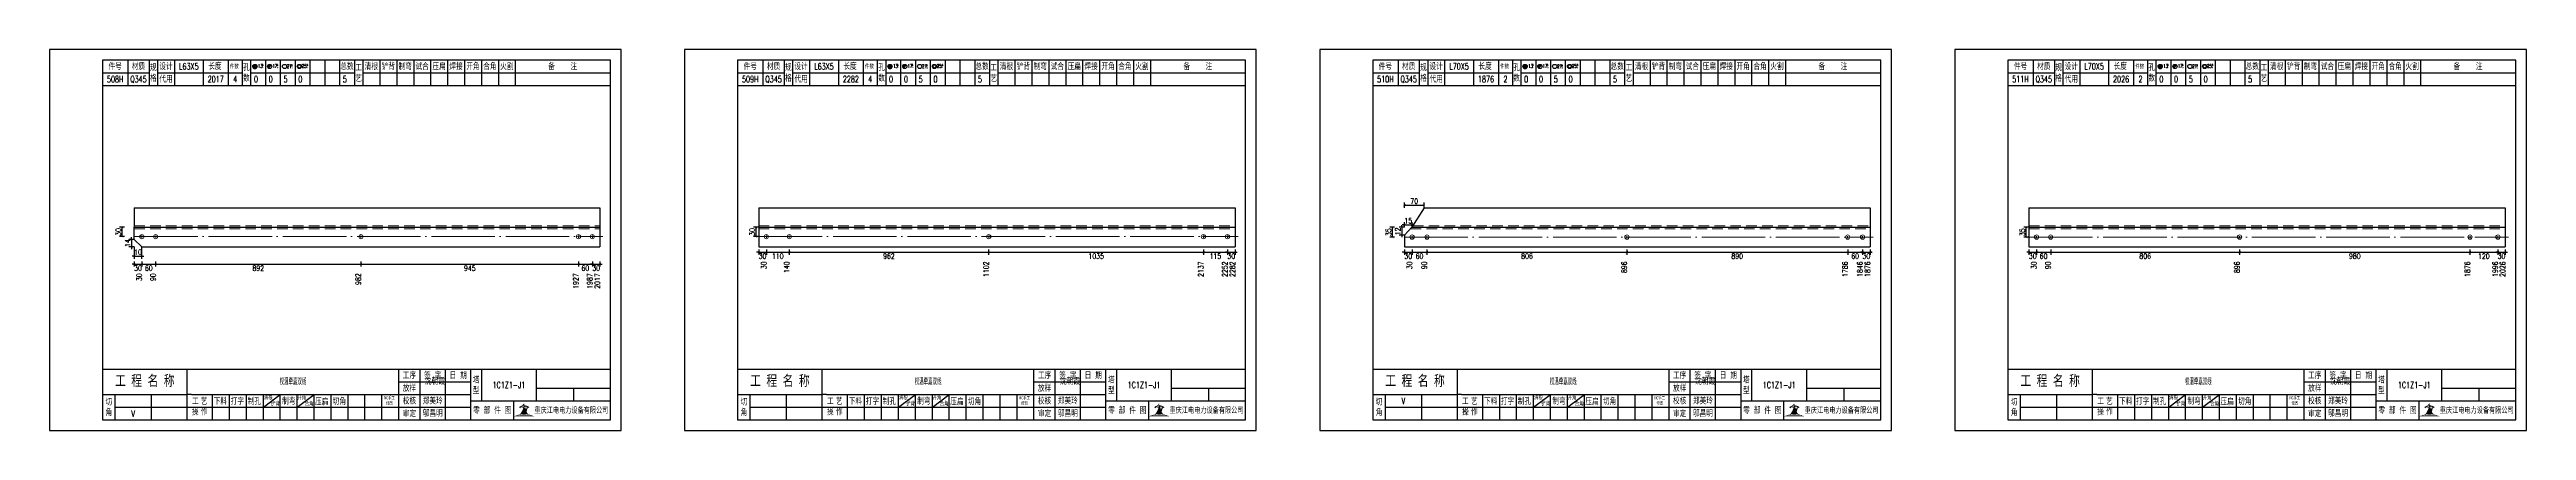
# Model space of a CAD drawing. Header units: millimetres. Extents: x -524 to 9570, y -2481 to 180.
# Drawn here: x 2100 to 3270, y -2400 to -2220 of the extents above; entities that cross this region are included whole.
import ezdxf
from ezdxf.enums import TextEntityAlignment as Align

# ---------------------------------------------------------------- set-up
doc = ezdxf.new("R2010")
doc.units = ezdxf.units.MM
doc.header["$LTSCALE"] = 20
doc.header["$PDMODE"] = 1
doc.linetypes.add('DASHDOT2X', pattern=[1.75, 1.5, -0.125, 0, -0.125])
doc.linetypes.add('HIDDEN', pattern=[0.375, 0.25, -0.125])
for name, color, linetype, lineweight in [('1', 7, 'Continuous', 25), ('11', 1, 'Continuous', 13), ('2', 1, 'HIDDEN', 13), ('5', 7, 'Continuous', 13), ('7', 3, 'DASHDOT2X', 13)]:
    doc.layers.add(name, color=color, linetype=linetype, lineweight=lineweight)
doc.styles.get("Standard").update_dxf_attribs({"font": 'simplex', "width": 0.7, "bigfont": 'gbhzfs.shx'})
doc.styles.add('SYMBOL_TXT', font='txt.shx', dxfattribs={"width": 0.6})
doc.styles.add('TITLE_TXT', font='simplex.shx', dxfattribs={"width": 0.75, "height": 2.5, "bigfont": 'gbhzfs.shx'})
doc.dimstyles.new('dimStyle4', dxfattribs={"dimtxt": 2.5, "dimasz": 1, "dimexe": 1.25, "dimexo": 0, "dimgap": 0.63, "dimtad": 2, "dimzin": 0, "dimdsep": 46, "dimtxsty": 'standard', "dimblk": 'ARCHTICK', "dimblk1": 'ARCHTICK', "dimblk2": 'ARCHTICK', "dimcen": 0.09, "dimadec": 0, "dimazin": 0, "dimtfac": 1, "dimtdec": 1, "dimtix": 1, "dimtmove": 2, "dimatfit": 3, "dimfxl": 0, "dimtolj": 1, "dimtzin": 0, "dimarcsym": 0})
doc.dimstyles.get("Standard").update_dxf_attribs({"dimtxt": 2.5, "dimasz": 1, "dimexe": 1.25, "dimexo": 0, "dimgap": 0.63, "dimtad": 1, "dimzin": 0, "dimdsep": 46, "dimtxsty": 'standard', "dimblk": 'ARCHTICK', "dimblk1": 'ARCHTICK', "dimblk2": 'ARCHTICK', "dimcen": 0.09, "dimadec": 0, "dimazin": 0, "dimtfac": 1, "dimtdec": 1, "dimtix": 1, "dimtmove": 2, "dimatfit": 3, "dimfxl": 0, "dimtolj": 1, "dimtzin": 0, "dimarcsym": 0})
pattern_1 = [(0, (-3, 0), (0, 0.0125), [])]

# ---------------------------------------------------------------- blocks, each defined once
blk = doc.blocks.new('M12_HOLE')
h = blk.add_hatch()
h.set_pattern_fill('LINE', scale=0.1, style=0)
h.set_pattern_definition(pattern_1)
h.paths.add_polyline_path([(-5, 0, 1), (-1, 0, 1)])
at = {"color": 7}
blk.add_circle((-3, 0), 2, dxfattribs=at)
at = {"color": 7, "attachment_point": 1, "style": 'SYMBOL_TXT'}
for s, insert, char_height, width in [('13\\f??|b0|i0|c0|p54;.', (-0.1, 2.1), 3.5, 5.707), ('5', (3.7, 2.3), 1.8, 2.931)]:
    blk.add_mtext(s, dxfattribs=dict(at, insert=insert, char_height=char_height, width=width))
blk = doc.blocks.new('M16_HOLE')
h = blk.add_hatch()
h.set_pattern_fill('LINE', scale=0.1, style=0)
h.set_pattern_definition(pattern_1)
h.paths.add_polyline_path([(-1.6, 1.4, 0.668179), (-5, 0, 0.198912), (-4.4, -1.4)])
at = {"color": 7}
blk.add_circle((-3, 0), 2, dxfattribs=at)
at = {"color": 7, "attachment_point": 1, "style": 'SYMBOL_TXT'}
for s, insert, char_height, width in [('17.', (-0.4, 2.1), 3.5, 6.316), ('5', (3.6, 2.3), 1.8, 1.822)]:
    blk.add_mtext(s, dxfattribs=dict(at, insert=insert, char_height=char_height, width=width))
blk = doc.blocks.new('M20_HOLE')
at = {"color": 7}
blk.add_circle((-3, 0), 2, dxfattribs=at)
at = {"color": 7, "attachment_point": 1, "style": 'SYMBOL_TXT'}
for s, insert, char_height, width in [('21.', (-0.7, 2), 3.5, 6.074), ('5', (3.3, 2), 1.8, 1.458)]:
    blk.add_mtext(s, dxfattribs=dict(at, insert=insert, char_height=char_height, width=width))
blk = doc.blocks.new('M24_HOLE')
at = {"color": 7}
for radius in [2, 1.5]:
    blk.add_circle((-3, 0), radius, dxfattribs=at)
at = {"color": 7, "attachment_point": 1, "style": 'SYMBOL_TXT'}
for s, insert, char_height, width in [('25.', (-0.7, 2.1), 3.5, 2.429), ('5', (3.9, 2.3), 1.8, 1.944)]:
    blk.add_mtext(s, dxfattribs=dict(at, insert=insert, char_height=char_height, width=width))
blk = doc.blocks.new('A$C1E394B87')
for p, q in [((270, 180), (0, 180)), ((0, 180), (0, 0)), ((270, 0), (270, 180)), ((0, 0), (270, 0))]:
    blk.add_line(p, q)
blk = doc.blocks.new('JgCard')
h = blk.add_hatch(color=256)
edge = h.paths.add_edge_path()
edge.add_arc((223.8, -21.8), 29, 79.8172, 89.2781)
edge.add_arc((224.5, -21.8), 29, 90.7219, 100.1828)
edge.add_arc((224, -3.8), 11.5, 89.3071, 113.696, ccw=False)
edge.add_arc((224.3, -3.8), 11.5, 66.304, 90.6929, ccw=False)
edge = h.paths.add_edge_path()
edge.add_arc((233, 13.2), 8.87, 191.5208, 219.6965)
edge.add_arc((215.3, 13.2), 8.87, 320.3035, 348.4792)
edge.add_arc((214, 11.4), 10.1, 338.1301, 359.9154)
edge.add_arc((234.3, 11.4), 10.1, 180.0846, 201.8699)
edge.add_line((225.9, 10.9), (225.7, 10.4))
edge.add_arc((224.2, 7.9), 3.96, 91.4198, 127.4827)
edge.add_arc((215.3, 13.2), 8.87, 351.086, 357.2867)
edge.add_line((222.4, 10.9), (222.7, 10.4))
edge.add_line((222.7, 10.4), (221.8, 10.9))
edge.add_line((225.7, 10.4), (226.6, 10.9))
edge.add_arc((224.2, 7.9), 3.54, 93.8057, 121.2894)
edge.add_arc((224.1, 7.9), 3.54, 58.7106, 86.1943)
edge.add_arc((224.2, 7.9), 3.96, 52.5302, 88.6044)
edge.add_arc((233, 13.2), 8.87, 182.7133, 188.9137)
edge.add_line((224.2, 11.4), (224.2, 11.4))
blk.add_hatch(color=256).paths.add_polyline_path([(224.2, 11.4, 0.095344), (224.9, 7.7, -0.02858), (226.2, 7.5, -0.123563), (224.3, 11.4, -0.120499), (225.9, 10.9), (225.7, 10.4), (226.6, 10.9, 0.540242), (226.6, 11, 0.158716), (224.3, 11.8, -0.027061), (224.2, 12.8, -0.027062), (224.1, 11.8, 0.158666), (221.8, 11, 0.540176), (221.8, 10.9, -0.000006), (221.8, 10.9), (222.7, 10.4), (222.4, 10.9, -0.120499), (224, 11.4, -0.123563), (222.1, 7.5, -0.02858), (223.4, 7.7, 0.095344)])
for p, q in [((265, 175), (25, 175)), ((25, 175), (25, 5)), ((25, 169), (47, 169)), ((37, 175), (37, 163)), ((47, 175), (47, 163)), ((51, 175), (51, 163)), ((51, 169), (91, 169)), ((59, 175), (59, 163)), ((72.6, 175), (72.6, 163)), ((84.4, 175), (84.4, 163)), ((91, 175), (91, 163)), ((95, 175), (95, 163)), ((95, 169), (144, 169)), ((102, 175), (102, 163)), ((109, 175), (109, 163)), ((116, 175), (116, 163)), ((123, 175), (123, 163)), ((130, 175), (130, 163)), ((137, 175), (137, 163)), ((144, 175), (144, 163)), ((148, 175), (148, 163)), ((148, 169), (265, 169)), ((156, 175), (156, 163)), ((164, 175), (164, 163)), ((172, 175), (172, 163)), ((180, 175), (180, 163)), ((188, 175), (188, 163)), ((196, 175), (196, 163)), ((204, 175), (204, 163)), ((212, 175), (212, 163)), ((220, 175), (220, 163)), ((265, 5), (265, 175)), ((25, 163), (265, 163)), ((25, 29), (265, 29)), ((65, 17), (65, 29)), ((165, 5), (165, 29)), ((175, 5), (175, 29)), ((187, 5), (187, 29)), ((199, 5), (199, 29)), ((204, 29), (204, 14)), ((230, 14), (230, 29)), ((25, 17), (65, 17)), ((31, 5), (31, 17)), ((48, 17), (48, 5)), ((65, 5), (65, 17)), ((67, 17), (65, 17)), ((67, 17), (165, 17)), ((77, 5), (77, 17)), ((85, 5), (85, 17)), ((93, 5), (93, 17)), ((101, 5), (101, 17)), ((101, 11), (109, 17)), ((109, 5), (109, 17)), ((117, 5), (117, 17)), ((117, 11), (125, 17)), ((125, 5), (125, 17)), ((133, 5), (133, 17)), ((141, 5), (141, 17)), ((149, 5), (149, 17)), ((157, 5), (157, 17)), ((165, 23), (199, 23)), ((165, 17), (199, 17)), ((199, 14), (265, 14)), ((219.1, 14), (219.1, 5)), ((230, 20), (265, 20)), ((247.5, 20), (247.5, 14)), ((25, 5), (265, 5)), ((31, 11), (65, 11)), ((65, 11), (165, 11)), ((165, 11), (199, 11))]:
    blk.add_line(p, q)
blk.add_lwpolyline([(96, 172, -1), (98, 172, -1)], format="xyb", close=True)
for p in [(65.8, 166), (145, 96)]:
    blk.add_point(p)
blk.add_blockref('A$C1E394B87', (0, 0))
at = {"xscale": 0.5, "yscale": 0.5, "zscale": 0.5}
for name, p in [('M12_HOLE', (98.5, 172)), ('M16_HOLE', (105.5, 172)), ('M20_HOLE', (112.5, 172)), ('M24_HOLE', (119.5, 172))]:
    blk.add_blockref(name, p, dxfattribs=at)
at = {"attachment_point": 5, "style": 'TITLE_TXT'}
for s, insert, char_height, width in [('{\\fSimHei|b0|i0|c134|p2;件号}', (31, 172), 3, 15), ('{\\fSimHei|b0|i0|c134|p2;材质}', (42, 172), 3, 8), ('{\\fSimHei|b0|i0|c134|p2;规格}', (49, 169), 3, 4), ('{\\fSimHei|b0|i0|c134|p2;代用}', (55, 166), 3, 8), ('{\\fSimHei|b0|i0|c134|p2;设计}', (55, 172), 3, 8), ('{\\fSimHei|b0|i0|c134|p2;长度}', (78.1, 172.1), 3, 8), ('{\\fSimHei|b0|i0|c134|p2;件数}', (87.3, 172), 2, 8.824), ('{\\fSimHei|b0|i0|c134|p2;孔数}', (93, 169), 3, 4), ('{\\fSimHei|b0|i0|c134|p2;总数}', (140.5, 172), 3, 7), ('{\\fSimHei|b0|i0|c134|p2;工\\P艺}', (146, 169), 3, 4), ('{\\fSimHei|b0|i0|c134|p2;清根}', (152, 172), 3, 8), ('{\\fSimHei|b0|i0|c134|p2;铲背}', (160, 172), 3, 8), ('{\\fSimHei|b0|i0|c134|p2;制弯}', (168, 172), 3, 8), ('{\\fSimHei|b0|i0|c134|p2;试合}', (176, 172), 3, 8), ('{\\fSimHei|b0|i0|c134|p2;压扁}', (184, 172), 3, 8), ('{\\fSimHei|b0|i0|c134|p2;焊接}', (192, 172), 3, 8), ('{\\fSimHei|b0|i0|c134|p2;开角}', (200, 172), 3, 8), ('{\\fSimHei|b0|i0|c134|p2;合角}', (208, 172), 3, 8), ('{\\fSimHei|b0|i0|c134|p2;火割}', (216, 172), 3, 8), ('{\\fSimHei|b0|i0|c134|p2;备    注}', (242.4, 172), 3, 22), ('{\\fSimHei|b0|i0|c134|p2;工 程 名 称}', (45, 23.3), 5, 47.333), ('{\\fSimHei|b0|i0|c134|p2;工序}', (170, 26), 3, 10), ('{\\fSimHei|b0|i0|c134|p2;签 字}', (181, 26), 3, 12), ('{\\fSimHei|b0|i0|c134|p2;^I沈朝霞}', (181.1, 23.3), 3, 12), ('{\\fSimHei|b0|i0|c134|p2;日 期}', (193, 26), 3, 12), ('{\\fSimHei|b0|i0|c134|p2;塔\\P型}', (201.5, 21.5), 3, 5), ('{\\fSimHei|b0|i0|c134|p2;切\\P角}', (28, 11), 3, 6), ('{\\fSimHei|b0|i0|c134|p2;工\\P操}', (68.8, 11.3), 3, 6), ('{\\fSimHei|b0|i0|c134|p2;艺\\P作}', (73, 11.3), 3, 6), ('{\\fSimHei|b0|i0|c134|p2;下料}', (80.7, 13.8), 3, 8), ('{\\fSimHei|b0|i0|c134|p2;打字}', (88.7, 13.8), 3, 8), ('{\\fSimHei|b0|i0|c134|p2;制孔}', (96.7, 13.8), 3, 8), ('{\\fSimHei|b0|i0|c134|p2;清根}', (103.3, 15.6), 2, 8), ('{\\fSimHei|b0|i0|c134|p2;铲背}', (106.7, 12.6), 2, 8), ('{\\fSimHei|b0|i0|c134|p2;制弯}', (113, 13.9), 3, 8), ('{\\fSimHei|b0|i0|c134|p2;开角}', (119.2, 15.5), 2, 8), ('{\\fSimHei|b0|i0|c134|p2;合角}', (122.6, 12.7), 2, 8), ('{\\fSimHei|b0|i0|c134|p2;压扁}', (128.6, 13.6), 3, 8), ('{\\fSimHei|b0|i0|c134|p2;切角}', (136.9, 13.7), 3, 8), ('{\\fSimHei|b0|i0|c134|p2;NC手工修改}', (160.6, 14.1), 1.5, 6.204), ('{\\fSimHei|b0|i0|c134|p2;放样}', (170, 20), 3, 10), ('{\\fSimHei|b0|i0|c134|p2;校核}', (170, 14), 3, 10), ('{\\fSimHei|b0|i0|c134|p2;郑美玲}', (181, 14), 3, 12), ('{\\fSimHei|b0|i0|c134|p2;审定}', (170, 8), 3, 10), ('{\\fSimHei|b0|i0|c134|p2;邬昌明}', (181, 8.1), 3, 12), ('{\\fSimHei|b0|i0|c134|p2;零 部 件 图}', (209.1, 9.5), 3, 30.761), ('{\\fSimHei|b0|i0|c134|p2;重庆江电电力设备有限公司}', (246.5, 9.5), 2.772, 63.294)]:
    blk.add_mtext(s, dxfattribs=dict(at, insert=insert, char_height=char_height, width=width))
blk = doc.blocks.new('M20')
for p, q in [((-0.5, 0), (0.5, 0)), ((0, -0.5), (0, 0.5))]:
    blk.add_line(p, q)
blk.add_circle((0, 0), 1)
blk = doc.blocks.new('_ArchTick')
at = {"color": 0, "linetype": 'ByBlock', "const_width": 0.15}
blk.add_lwpolyline([(-0.5, -0.5), (0.5, 0.5)], dxfattribs=at)
blk = doc.blocks.new('*D1541')
at = {"layer": '11', "color": 0, "lineweight": -2}
for p, q in [((2140, -2321.4), (2139, -2321.4)), ((2140, -2320.1), (2140, -2322.6)), ((2140, -2321.4), (2143.6, -2321.4)), ((2143.6, -2320.1), (2143.6, -2322.6)), ((2143.6, -2321.4), (2144.6, -2321.4))]:
    blk.add_line(p, q, dxfattribs=at)
at = {"layer": 'Defpoints', "color": 0}
for p in [(2140, -2320.1), (2143.6, -2320.1), (2143.6, -2321.4)]:
    blk.add_point(p, dxfattribs=at)
at = {"layer": '11', "color": 0, "lineweight": -2}
blk.add_blockref('_ArchTick', (2140, -2321.4), dxfattribs=at)
at = {"layer": '11', "color": 0, "lineweight": -2, "rotation": 180}
blk.add_blockref('_ArchTick', (2143.6, -2321.4), dxfattribs=at)
at = {"layer": '11', "color": 0, "insert": (2141.8, -2323.3), "char_height": 2.5, "attachment_point": 5}
blk.add_mtext('\\A1;30', dxfattribs=at)
blk = doc.blocks.new('*D1542')
at = {"layer": '11', "color": 0, "lineweight": -2}
for p, q in [((2143.6, -2320.1), (2143.6, -2322.6)), ((2143.6, -2321.4), (2150.1, -2321.4)), ((2150.1, -2320.1), (2150.1, -2322.6))]:
    blk.add_line(p, q, dxfattribs=at)
at = {"layer": 'Defpoints', "color": 0}
for p in [(2143.6, -2320.1), (2150.1, -2320.1), (2150.1, -2321.4)]:
    blk.add_point(p, dxfattribs=at)
at = {"layer": '11', "color": 0, "lineweight": -2, "rotation": 180}
blk.add_blockref('_ArchTick', (2143.6, -2321.4), dxfattribs=at)
at = {"layer": '11', "color": 0, "lineweight": -2}
blk.add_blockref('_ArchTick', (2150.1, -2321.4), dxfattribs=at)
at = {"layer": '11', "color": 0, "insert": (2146.9, -2323.3), "char_height": 2.5, "attachment_point": 5}
blk.add_mtext('\\A1;60', dxfattribs=at)
blk = doc.blocks.new('*D1543')
at = {"layer": '11', "color": 0, "lineweight": -2}
for p, q in [((2150.1, -2320.1), (2150.1, -2322.6)), ((2150.1, -2321.4), (2247.1, -2321.4)), ((2247.1, -2320.1), (2247.1, -2322.6))]:
    blk.add_line(p, q, dxfattribs=at)
at = {"layer": 'Defpoints', "color": 0}
for p in [(2150.1, -2320.1), (2247.1, -2320.1), (2247.1, -2321.4)]:
    blk.add_point(p, dxfattribs=at)
at = {"layer": '11', "color": 0, "lineweight": -2, "rotation": 180}
blk.add_blockref('_ArchTick', (2150.1, -2321.4), dxfattribs=at)
at = {"layer": '11', "color": 0, "lineweight": -2}
blk.add_blockref('_ArchTick', (2247.1, -2321.4), dxfattribs=at)
at = {"layer": '11', "color": 0, "insert": (2198.6, -2323.3), "char_height": 2.5, "attachment_point": 5}
blk.add_mtext('\\A1;892', dxfattribs=at)
blk = doc.blocks.new('*D1544')
at = {"layer": '11', "color": 0, "lineweight": -2}
for p, q in [((2247.1, -2320.1), (2247.1, -2322.6)), ((2247.1, -2321.4), (2349.9, -2321.4)), ((2349.9, -2320.1), (2349.9, -2322.6))]:
    blk.add_line(p, q, dxfattribs=at)
at = {"layer": 'Defpoints', "color": 0}
for p in [(2247.1, -2320.1), (2349.9, -2320.1), (2349.9, -2321.4)]:
    blk.add_point(p, dxfattribs=at)
at = {"layer": '11', "color": 0, "lineweight": -2, "rotation": 180}
blk.add_blockref('_ArchTick', (2247.1, -2321.4), dxfattribs=at)
at = {"layer": '11', "color": 0, "lineweight": -2}
blk.add_blockref('_ArchTick', (2349.9, -2321.4), dxfattribs=at)
at = {"layer": '11', "color": 0, "insert": (2298.5, -2323.3), "char_height": 2.5, "attachment_point": 5}
blk.add_mtext('\\A1;945', dxfattribs=at)
blk = doc.blocks.new('*D1545')
at = {"layer": '11', "color": 0, "lineweight": -2}
for p, q in [((2349.9, -2320.1), (2349.9, -2322.6)), ((2349.9, -2321.4), (2356.4, -2321.4)), ((2356.4, -2320.1), (2356.4, -2322.6))]:
    blk.add_line(p, q, dxfattribs=at)
at = {"layer": 'Defpoints', "color": 0}
for p in [(2349.9, -2320.1), (2356.4, -2320.1), (2356.4, -2321.4)]:
    blk.add_point(p, dxfattribs=at)
at = {"layer": '11', "color": 0, "lineweight": -2, "rotation": 180}
blk.add_blockref('_ArchTick', (2349.9, -2321.4), dxfattribs=at)
at = {"layer": '11', "color": 0, "lineweight": -2}
blk.add_blockref('_ArchTick', (2356.4, -2321.4), dxfattribs=at)
at = {"layer": '11', "color": 0, "insert": (2353.1, -2323.3), "char_height": 2.5, "attachment_point": 5}
blk.add_mtext('\\A1;60', dxfattribs=at)
blk = doc.blocks.new('*D1546')
at = {"layer": '11', "color": 0, "lineweight": -2}
for p, q in [((2356.4, -2321.4), (2355.4, -2321.4)), ((2356.4, -2320.1), (2356.4, -2322.6)), ((2356.4, -2321.4), (2360, -2321.4)), ((2360, -2320.1), (2360, -2322.6)), ((2360, -2321.4), (2361, -2321.4))]:
    blk.add_line(p, q, dxfattribs=at)
at = {"layer": 'Defpoints', "color": 0}
for p in [(2356.4, -2320.1), (2360, -2320.1), (2360, -2321.4)]:
    blk.add_point(p, dxfattribs=at)
at = {"layer": '11', "color": 0, "lineweight": -2}
blk.add_blockref('_ArchTick', (2356.4, -2321.4), dxfattribs=at)
at = {"layer": '11', "color": 0, "lineweight": -2, "rotation": 180}
blk.add_blockref('_ArchTick', (2360, -2321.4), dxfattribs=at)
at = {"layer": '11', "color": 0, "insert": (2358.2, -2323.3), "char_height": 2.5, "attachment_point": 5}
blk.add_mtext('\\A1;30', dxfattribs=at)
blk = doc.blocks.new('*D1547')
at = {"layer": '11', "color": 0, "lineweight": -2}
for p, q in [((2140, -2309.7), (2137.5, -2309.7)), ((2140, -2313.3), (2137.5, -2313.3)), ((2138.7, -2309.7), (2138.7, -2308.7)), ((2138.7, -2309.7), (2138.7, -2313.3)), ((2138.7, -2313.3), (2138.7, -2314.3))]:
    blk.add_line(p, q, dxfattribs=at)
at = {"layer": 'Defpoints', "color": 0}
for p in [(2138.7, -2313.3), (2140, -2309.7), (2140, -2313.3)]:
    blk.add_point(p, dxfattribs=at)
at = {"layer": '11', "color": 0, "lineweight": -2}
for p, rotation in [((2138.7, -2309.7), 270), ((2138.7, -2313.3), 90)]:
    blk.add_blockref('_ArchTick', p, dxfattribs=dict(at, rotation=rotation))
at = {"layer": '11', "color": 0, "insert": (2136.9, -2311.5), "char_height": 2.5, "attachment_point": 5, "rotation": 90}
blk.add_mtext('\\A1;14', dxfattribs=at)
blk = doc.blocks.new('*D1548')
at = {"layer": '11', "color": 0, "lineweight": -2}
for p, q in [((2140, -2313.3), (2140, -2318.9)), ((2143.5, -2313.3), (2143.5, -2318.9)), ((2140, -2317.6), (2139, -2317.6)), ((2140, -2317.6), (2143.5, -2317.6)), ((2143.5, -2317.6), (2144.5, -2317.6))]:
    blk.add_line(p, q, dxfattribs=at)
at = {"layer": 'Defpoints', "color": 0}
for p in [(2140, -2313.3), (2143.5, -2313.3), (2143.5, -2317.6)]:
    blk.add_point(p, dxfattribs=at)
at = {"layer": '11', "color": 0, "lineweight": -2}
blk.add_blockref('_ArchTick', (2140, -2317.6), dxfattribs=at)
at = {"layer": '11', "color": 0, "lineweight": -2, "rotation": 180}
blk.add_blockref('_ArchTick', (2143.5, -2317.6), dxfattribs=at)
at = {"layer": '11', "color": 0, "insert": (2141.8, -2315.7), "char_height": 2.5, "attachment_point": 5}
blk.add_mtext('\\A1;10', dxfattribs=at)
blk = doc.blocks.new('*D1550')
at = {"layer": '11', "color": 0, "lineweight": -2}
for p, q in [((2435, -2315.8), (2434, -2315.8)), ((2435, -2314.5), (2435, -2317)), ((2435, -2315.8), (2438.6, -2315.8)), ((2438.6, -2314.5), (2438.6, -2317)), ((2438.6, -2315.8), (2439.6, -2315.8))]:
    blk.add_line(p, q, dxfattribs=at)
at = {"layer": 'Defpoints', "color": 0}
for p in [(2435, -2314.5), (2438.6, -2314.5), (2438.6, -2315.8)]:
    blk.add_point(p, dxfattribs=at)
at = {"layer": '11', "color": 0, "lineweight": -2}
blk.add_blockref('_ArchTick', (2435, -2315.8), dxfattribs=at)
at = {"layer": '11', "color": 0, "lineweight": -2, "rotation": 180}
blk.add_blockref('_ArchTick', (2438.6, -2315.8), dxfattribs=at)
at = {"layer": '11', "color": 0, "insert": (2436.8, -2317.6), "char_height": 2.5, "attachment_point": 5}
blk.add_mtext('\\A1;30', dxfattribs=at)
blk = doc.blocks.new('*D1551')
at = {"layer": '11', "color": 0, "lineweight": -2}
for p, q in [((2438.6, -2314.5), (2438.6, -2317)), ((2438.6, -2315.8), (2449.4, -2315.8)), ((2449.4, -2314.5), (2449.4, -2317))]:
    blk.add_line(p, q, dxfattribs=at)
at = {"layer": 'Defpoints', "color": 0}
for p in [(2438.6, -2314.5), (2449.4, -2314.5), (2449.4, -2315.8)]:
    blk.add_point(p, dxfattribs=at)
at = {"layer": '11', "color": 0, "lineweight": -2, "rotation": 180}
blk.add_blockref('_ArchTick', (2438.6, -2315.8), dxfattribs=at)
at = {"layer": '11', "color": 0, "lineweight": -2}
blk.add_blockref('_ArchTick', (2449.4, -2315.8), dxfattribs=at)
at = {"layer": '11', "color": 0, "insert": (2444, -2317.6), "char_height": 2.5, "attachment_point": 5}
blk.add_mtext('\\A1;110', dxfattribs=at)
blk = doc.blocks.new('*D1552')
at = {"layer": '11', "color": 0, "lineweight": -2}
for p, q in [((2449.4, -2314.5), (2449.4, -2317)), ((2449.4, -2315.8), (2543.6, -2315.8)), ((2543.6, -2314.5), (2543.6, -2317))]:
    blk.add_line(p, q, dxfattribs=at)
at = {"layer": 'Defpoints', "color": 0}
for p in [(2449.4, -2314.5), (2543.6, -2314.5), (2543.6, -2315.8)]:
    blk.add_point(p, dxfattribs=at)
at = {"layer": '11', "color": 0, "lineweight": -2, "rotation": 180}
blk.add_blockref('_ArchTick', (2449.4, -2315.8), dxfattribs=at)
at = {"layer": '11', "color": 0, "lineweight": -2}
blk.add_blockref('_ArchTick', (2543.6, -2315.8), dxfattribs=at)
at = {"layer": '11', "color": 0, "insert": (2496.5, -2317.6), "char_height": 2.5, "attachment_point": 5}
blk.add_mtext('\\A1;962', dxfattribs=at)
blk = doc.blocks.new('*D1553')
at = {"layer": '11', "color": 0, "lineweight": -2}
for p, q in [((2543.6, -2314.5), (2543.6, -2317)), ((2543.6, -2315.8), (2645.1, -2315.8)), ((2645.1, -2314.5), (2645.1, -2317))]:
    blk.add_line(p, q, dxfattribs=at)
at = {"layer": 'Defpoints', "color": 0}
for p in [(2543.6, -2314.5), (2645.1, -2314.5), (2645.1, -2315.8)]:
    blk.add_point(p, dxfattribs=at)
at = {"layer": '11', "color": 0, "lineweight": -2, "rotation": 180}
blk.add_blockref('_ArchTick', (2543.6, -2315.8), dxfattribs=at)
at = {"layer": '11', "color": 0, "lineweight": -2}
blk.add_blockref('_ArchTick', (2645.1, -2315.8), dxfattribs=at)
at = {"layer": '11', "color": 0, "insert": (2594.4, -2317.6), "char_height": 2.5, "attachment_point": 5}
blk.add_mtext('\\A1;1035', dxfattribs=at)
blk = doc.blocks.new('*D1554')
at = {"layer": '11', "color": 0, "lineweight": -2}
for p, q in [((2645.1, -2314.5), (2645.1, -2317)), ((2645.1, -2315.8), (2656.4, -2315.8)), ((2656.4, -2314.5), (2656.4, -2317))]:
    blk.add_line(p, q, dxfattribs=at)
at = {"layer": 'Defpoints', "color": 0}
for p in [(2645.1, -2314.5), (2656.4, -2314.5), (2656.4, -2315.8)]:
    blk.add_point(p, dxfattribs=at)
at = {"layer": '11', "color": 0, "lineweight": -2, "rotation": 180}
blk.add_blockref('_ArchTick', (2645.1, -2315.8), dxfattribs=at)
at = {"layer": '11', "color": 0, "lineweight": -2}
blk.add_blockref('_ArchTick', (2656.4, -2315.8), dxfattribs=at)
at = {"layer": '11', "color": 0, "insert": (2650.7, -2317.6), "char_height": 2.5, "attachment_point": 5}
blk.add_mtext('\\A1;115', dxfattribs=at)
blk = doc.blocks.new('*D1555')
at = {"layer": '11', "color": 0, "lineweight": -2}
for p, q in [((2656.4, -2315.8), (2655.4, -2315.8)), ((2656.4, -2314.5), (2656.4, -2317)), ((2656.4, -2315.8), (2660, -2315.8)), ((2660, -2314.5), (2660, -2317)), ((2660, -2315.8), (2661, -2315.8))]:
    blk.add_line(p, q, dxfattribs=at)
at = {"layer": 'Defpoints', "color": 0}
for p in [(2656.4, -2314.5), (2660, -2314.5), (2660, -2315.8)]:
    blk.add_point(p, dxfattribs=at)
at = {"layer": '11', "color": 0, "lineweight": -2}
blk.add_blockref('_ArchTick', (2656.4, -2315.8), dxfattribs=at)
at = {"layer": '11', "color": 0, "lineweight": -2, "rotation": 180}
blk.add_blockref('_ArchTick', (2660, -2315.8), dxfattribs=at)
at = {"layer": '11', "color": 0, "insert": (2658.2, -2317.6), "char_height": 2.5, "attachment_point": 5}
blk.add_mtext('\\A1;30', dxfattribs=at)
blk = doc.blocks.new('*D1557')
at = {"layer": '11', "color": 0, "lineweight": -2}
for p, q in [((2740, -2315.8), (2739, -2315.8)), ((2740, -2314.5), (2740, -2317)), ((2740, -2315.8), (2743.6, -2315.8)), ((2743.6, -2314.5), (2743.6, -2317)), ((2743.6, -2315.8), (2744.6, -2315.8))]:
    blk.add_line(p, q, dxfattribs=at)
at = {"layer": 'Defpoints', "color": 0}
for p in [(2740, -2314.5), (2743.6, -2314.5), (2743.6, -2315.8)]:
    blk.add_point(p, dxfattribs=at)
at = {"layer": '11', "color": 0, "lineweight": -2}
blk.add_blockref('_ArchTick', (2740, -2315.8), dxfattribs=at)
at = {"layer": '11', "color": 0, "lineweight": -2, "rotation": 180}
blk.add_blockref('_ArchTick', (2743.6, -2315.8), dxfattribs=at)
at = {"layer": '11', "color": 0, "insert": (2741.8, -2317.6), "char_height": 2.5, "attachment_point": 5}
blk.add_mtext('\\A1;30', dxfattribs=at)
blk = doc.blocks.new('*D1558')
at = {"layer": '11', "color": 0, "lineweight": -2}
for p, q in [((2743.6, -2314.5), (2743.6, -2317)), ((2743.6, -2315.8), (2750.6, -2315.8)), ((2750.6, -2314.5), (2750.6, -2317))]:
    blk.add_line(p, q, dxfattribs=at)
at = {"layer": 'Defpoints', "color": 0}
for p in [(2743.6, -2314.5), (2750.6, -2314.5), (2750.6, -2315.8)]:
    blk.add_point(p, dxfattribs=at)
at = {"layer": '11', "color": 0, "lineweight": -2, "rotation": 180}
blk.add_blockref('_ArchTick', (2743.6, -2315.8), dxfattribs=at)
at = {"layer": '11', "color": 0, "lineweight": -2}
blk.add_blockref('_ArchTick', (2750.6, -2315.8), dxfattribs=at)
at = {"layer": '11', "color": 0, "insert": (2747.1, -2317.6), "char_height": 2.5, "attachment_point": 5}
blk.add_mtext('\\A1;60', dxfattribs=at)
blk = doc.blocks.new('*D1559')
at = {"layer": '11', "color": 0, "lineweight": -2}
for p, q in [((2750.6, -2314.5), (2750.6, -2317)), ((2750.6, -2315.8), (2845.1, -2315.8)), ((2845.1, -2314.5), (2845.1, -2317))]:
    blk.add_line(p, q, dxfattribs=at)
at = {"layer": 'Defpoints', "color": 0}
for p in [(2750.6, -2314.5), (2845.1, -2314.5), (2845.1, -2315.8)]:
    blk.add_point(p, dxfattribs=at)
at = {"layer": '11', "color": 0, "lineweight": -2, "rotation": 180}
blk.add_blockref('_ArchTick', (2750.6, -2315.8), dxfattribs=at)
at = {"layer": '11', "color": 0, "lineweight": -2}
blk.add_blockref('_ArchTick', (2845.1, -2315.8), dxfattribs=at)
at = {"layer": '11', "color": 0, "insert": (2797.9, -2317.6), "char_height": 2.5, "attachment_point": 5}
blk.add_mtext('\\A1;806', dxfattribs=at)
blk = doc.blocks.new('*D1560')
at = {"layer": '11', "color": 0, "lineweight": -2}
for p, q in [((2845.1, -2314.5), (2845.1, -2317)), ((2845.1, -2315.8), (2949.4, -2315.8)), ((2949.4, -2314.5), (2949.4, -2317))]:
    blk.add_line(p, q, dxfattribs=at)
at = {"layer": 'Defpoints', "color": 0}
for p in [(2845.1, -2314.5), (2949.4, -2314.5), (2949.4, -2315.8)]:
    blk.add_point(p, dxfattribs=at)
at = {"layer": '11', "color": 0, "lineweight": -2, "rotation": 180}
blk.add_blockref('_ArchTick', (2845.1, -2315.8), dxfattribs=at)
at = {"layer": '11', "color": 0, "lineweight": -2}
blk.add_blockref('_ArchTick', (2949.4, -2315.8), dxfattribs=at)
at = {"layer": '11', "color": 0, "insert": (2897.2, -2317.6), "char_height": 2.5, "attachment_point": 5}
blk.add_mtext('\\A1;890', dxfattribs=at)
blk = doc.blocks.new('*D1561')
at = {"layer": '11', "color": 0, "lineweight": -2}
for p, q in [((2949.4, -2314.5), (2949.4, -2317)), ((2949.4, -2315.8), (2956.4, -2315.8)), ((2956.4, -2314.5), (2956.4, -2317))]:
    blk.add_line(p, q, dxfattribs=at)
at = {"layer": 'Defpoints', "color": 0}
for p in [(2949.4, -2314.5), (2956.4, -2314.5), (2956.4, -2315.8)]:
    blk.add_point(p, dxfattribs=at)
at = {"layer": '11', "color": 0, "lineweight": -2, "rotation": 180}
blk.add_blockref('_ArchTick', (2949.4, -2315.8), dxfattribs=at)
at = {"layer": '11', "color": 0, "lineweight": -2}
blk.add_blockref('_ArchTick', (2956.4, -2315.8), dxfattribs=at)
at = {"layer": '11', "color": 0, "insert": (2952.9, -2317.6), "char_height": 2.5, "attachment_point": 5}
blk.add_mtext('\\A1;60', dxfattribs=at)
blk = doc.blocks.new('*D1562')
at = {"layer": '11', "color": 0, "lineweight": -2}
for p, q in [((2956.4, -2315.8), (2955.4, -2315.8)), ((2956.4, -2314.5), (2956.4, -2317)), ((2956.4, -2315.8), (2960, -2315.8)), ((2960, -2314.5), (2960, -2317)), ((2960, -2315.8), (2961, -2315.8))]:
    blk.add_line(p, q, dxfattribs=at)
at = {"layer": 'Defpoints', "color": 0}
for p in [(2956.4, -2314.5), (2960, -2314.5), (2960, -2315.8)]:
    blk.add_point(p, dxfattribs=at)
at = {"layer": '11', "color": 0, "lineweight": -2}
blk.add_blockref('_ArchTick', (2956.4, -2315.8), dxfattribs=at)
at = {"layer": '11', "color": 0, "lineweight": -2, "rotation": 180}
blk.add_blockref('_ArchTick', (2960, -2315.8), dxfattribs=at)
at = {"layer": '11', "color": 0, "insert": (2958.2, -2317.6), "char_height": 2.5, "attachment_point": 5}
blk.add_mtext('\\A1;30', dxfattribs=at)
blk = doc.blocks.new('*D1564')
at = {"layer": '11', "color": 0, "lineweight": -2}
for p, q in [((2740, -2302.8), (2739, -2302.8)), ((2740, -2304), (2740, -2301.5)), ((2740, -2302.8), (2743.6, -2302.8)), ((2743.6, -2304), (2743.6, -2301.5)), ((2743.6, -2302.8), (2744.6, -2302.8))]:
    blk.add_line(p, q, dxfattribs=at)
at = {"layer": 'Defpoints', "color": 0}
for p in [(2740, -2304), (2743.6, -2302.8), (2743.6, -2304)]:
    blk.add_point(p, dxfattribs=at)
at = {"layer": '11', "color": 0, "lineweight": -2}
blk.add_blockref('_ArchTick', (2740, -2302.8), dxfattribs=at)
at = {"layer": '11', "color": 0, "lineweight": -2, "rotation": 180}
blk.add_blockref('_ArchTick', (2743.6, -2302.8), dxfattribs=at)
at = {"layer": '11', "color": 0, "insert": (2741.8, -2300.9), "char_height": 2.5, "attachment_point": 5}
blk.add_mtext('\\A1;15', dxfattribs=at)
blk = doc.blocks.new('*D1565')
at = {"layer": '11', "color": 0, "lineweight": -2}
for p, q in [((2740, -2304), (2737.5, -2304)), ((2738.7, -2304), (2738.7, -2303)), ((2738.7, -2304), (2738.7, -2307.7)), ((2740, -2307.7), (2737.5, -2307.7)), ((2738.7, -2307.7), (2738.7, -2308.7))]:
    blk.add_line(p, q, dxfattribs=at)
at = {"layer": 'Defpoints', "color": 0}
for p in [(2740, -2304), (2738.7, -2307.7), (2740, -2307.7)]:
    blk.add_point(p, dxfattribs=at)
at = {"layer": '11', "color": 0, "lineweight": -2}
for p, rotation in [((2738.7, -2304), 270), ((2738.7, -2307.7), 90)]:
    blk.add_blockref('_ArchTick', p, dxfattribs=dict(at, rotation=rotation))
at = {"layer": '11', "color": 0, "insert": (2736.9, -2305.9), "char_height": 2.5, "attachment_point": 5, "rotation": 90}
blk.add_mtext('\\A1;12', dxfattribs=at)
blk = doc.blocks.new('*D1567')
at = {"layer": '11', "color": 0, "lineweight": -2}
for p, q in [((3035, -2315.8), (3034, -2315.8)), ((3035, -2314.5), (3035, -2317)), ((3035, -2315.8), (3038.6, -2315.8)), ((3038.6, -2314.5), (3038.6, -2317)), ((3038.6, -2315.8), (3039.6, -2315.8))]:
    blk.add_line(p, q, dxfattribs=at)
at = {"layer": 'Defpoints', "color": 0}
for p in [(3035, -2314.5), (3038.6, -2314.5), (3038.6, -2315.8)]:
    blk.add_point(p, dxfattribs=at)
at = {"layer": '11', "color": 0, "lineweight": -2}
blk.add_blockref('_ArchTick', (3035, -2315.8), dxfattribs=at)
at = {"layer": '11', "color": 0, "lineweight": -2, "rotation": 180}
blk.add_blockref('_ArchTick', (3038.6, -2315.8), dxfattribs=at)
at = {"layer": '11', "color": 0, "insert": (3036.8, -2317.6), "char_height": 2.5, "attachment_point": 5}
blk.add_mtext('\\A1;30', dxfattribs=at)
blk = doc.blocks.new('*D1568')
at = {"layer": '11', "color": 0, "lineweight": -2}
for p, q in [((3038.6, -2314.5), (3038.6, -2317)), ((3038.6, -2315.8), (3045.3, -2315.8)), ((3045.3, -2314.5), (3045.3, -2317))]:
    blk.add_line(p, q, dxfattribs=at)
at = {"layer": 'Defpoints', "color": 0}
for p in [(3038.6, -2314.5), (3045.3, -2314.5), (3045.3, -2315.8)]:
    blk.add_point(p, dxfattribs=at)
at = {"layer": '11', "color": 0, "lineweight": -2, "rotation": 180}
blk.add_blockref('_ArchTick', (3038.6, -2315.8), dxfattribs=at)
at = {"layer": '11', "color": 0, "lineweight": -2}
blk.add_blockref('_ArchTick', (3045.3, -2315.8), dxfattribs=at)
at = {"layer": '11', "color": 0, "insert": (3041.9, -2317.6), "char_height": 2.5, "attachment_point": 5}
blk.add_mtext('\\A1;60', dxfattribs=at)
blk = doc.blocks.new('*D1569')
at = {"layer": '11', "color": 0, "lineweight": -2}
for p, q in [((3045.3, -2314.5), (3045.3, -2317)), ((3045.3, -2315.8), (3134.5, -2315.8)), ((3134.5, -2314.5), (3134.5, -2317))]:
    blk.add_line(p, q, dxfattribs=at)
at = {"layer": 'Defpoints', "color": 0}
for p in [(3045.3, -2314.5), (3134.5, -2314.5), (3134.5, -2315.8)]:
    blk.add_point(p, dxfattribs=at)
at = {"layer": '11', "color": 0, "lineweight": -2, "rotation": 180}
blk.add_blockref('_ArchTick', (3045.3, -2315.8), dxfattribs=at)
at = {"layer": '11', "color": 0, "lineweight": -2}
blk.add_blockref('_ArchTick', (3134.5, -2315.8), dxfattribs=at)
at = {"layer": '11', "color": 0, "insert": (3089.9, -2317.6), "char_height": 2.5, "attachment_point": 5}
blk.add_mtext('\\A1;806', dxfattribs=at)
blk = doc.blocks.new('*D1570')
at = {"layer": '11', "color": 0, "lineweight": -2}
for p, q in [((3134.5, -2314.5), (3134.5, -2317)), ((3134.5, -2315.8), (3243.3, -2315.8)), ((3243.3, -2314.5), (3243.3, -2317))]:
    blk.add_line(p, q, dxfattribs=at)
at = {"layer": 'Defpoints', "color": 0}
for p in [(3134.5, -2314.5), (3243.3, -2314.5), (3243.3, -2315.8)]:
    blk.add_point(p, dxfattribs=at)
at = {"layer": '11', "color": 0, "lineweight": -2, "rotation": 180}
blk.add_blockref('_ArchTick', (3134.5, -2315.8), dxfattribs=at)
at = {"layer": '11', "color": 0, "lineweight": -2}
blk.add_blockref('_ArchTick', (3243.3, -2315.8), dxfattribs=at)
at = {"layer": '11', "color": 0, "insert": (3188.9, -2317.6), "char_height": 2.5, "attachment_point": 5}
blk.add_mtext('\\A1;980', dxfattribs=at)
blk = doc.blocks.new('*D1571')
at = {"layer": '11', "color": 0, "lineweight": -2}
for p, q in [((3243.3, -2314.5), (3243.3, -2317)), ((3243.3, -2315.8), (3256.5, -2315.8)), ((3256.5, -2314.5), (3256.5, -2317))]:
    blk.add_line(p, q, dxfattribs=at)
at = {"layer": 'Defpoints', "color": 0}
for p in [(3243.3, -2314.5), (3256.5, -2314.5), (3256.5, -2315.8)]:
    blk.add_point(p, dxfattribs=at)
at = {"layer": '11', "color": 0, "lineweight": -2, "rotation": 180}
blk.add_blockref('_ArchTick', (3243.3, -2315.8), dxfattribs=at)
at = {"layer": '11', "color": 0, "lineweight": -2}
blk.add_blockref('_ArchTick', (3256.5, -2315.8), dxfattribs=at)
at = {"layer": '11', "color": 0, "insert": (3249.9, -2317.6), "char_height": 2.5, "attachment_point": 5}
blk.add_mtext('\\A1;120', dxfattribs=at)
blk = doc.blocks.new('*D1572')
at = {"layer": '11', "color": 0, "lineweight": -2}
for p, q in [((3256.5, -2315.8), (3255.5, -2315.8)), ((3256.5, -2314.5), (3256.5, -2317)), ((3256.5, -2315.8), (3260, -2315.8)), ((3260, -2314.5), (3260, -2317)), ((3260, -2315.8), (3261, -2315.8))]:
    blk.add_line(p, q, dxfattribs=at)
at = {"layer": 'Defpoints', "color": 0}
for p in [(3256.5, -2314.5), (3260, -2314.5), (3260, -2315.8)]:
    blk.add_point(p, dxfattribs=at)
at = {"layer": '11', "color": 0, "lineweight": -2}
blk.add_blockref('_ArchTick', (3256.5, -2315.8), dxfattribs=at)
at = {"layer": '11', "color": 0, "lineweight": -2, "rotation": 180}
blk.add_blockref('_ArchTick', (3260, -2315.8), dxfattribs=at)
at = {"layer": '11', "color": 0, "insert": (3258.2, -2317.6), "char_height": 2.5, "attachment_point": 5}
blk.add_mtext('\\A1;30', dxfattribs=at)

msp = doc.modelspace()

# ---------------------------------------------------------------- linework, layer by layer
at = {"layer": '1'}
for p, q in [((2140, -2294.75), (2140, -2304)), ((2140, -2294.75), (2360, -2294.75)), ((2140, -2309.726), (2140, -2304)), ((2140, -2304), (2360, -2304)), ((2360, -2294.75), (2360, -2313.25)), ((2435, -2294.75), (2435, -2313.25)), ((2435, -2294.75), (2660, -2294.75)), ((2435, -2304), (2660, -2304)), ((2660, -2294.75), (2660, -2313.25)), ((2743.568, -2304), (2740, -2307.7)), ((2749.25, -2294.75), (2743.568, -2304)), ((2743.568, -2304), (2960, -2304)), ((2749.25, -2294.75), (2960, -2294.75)), ((2960, -2294.75), (2960, -2313.25)), ((3035, -2294.75), (3035, -2313.25)), ((3035, -2294.75), (3260, -2294.75)), ((3035, -2304), (3260, -2304)), ((3260, -2294.75), (3260, -2313.25)), ((2143.524, -2313.25), (2140, -2309.726)), ((2143.524, -2313.25), (2360, -2313.25)), ((2435, -2313.25), (2660, -2313.25)), ((2740, -2307.7), (2740, -2313.25)), ((2740, -2313.25), (2960, -2313.25)), ((3035, -2313.25), (3260, -2313.25))]:
    msp.add_line(p, q, dxfattribs=at)
at = {"layer": '2'}
for p, q in [((2140, -2303.266), (2360, -2303.266)), ((2140, -2304.734), (2360, -2304.734)), ((2435, -2303.266), (2660, -2303.266)), ((2435, -2304.734), (2660, -2304.734)), ((2742.931, -2304.661), (2960, -2304.661)), ((2743.974, -2303.339), (2960, -2303.339)), ((3035, -2303.339), (3260, -2303.339)), ((3035, -2304.661), (3260, -2304.661))]:
    msp.add_line(p, q, dxfattribs=at)
at = {"layer": '7'}
for p, q in [((2140, -2308.405), (2361.4, -2308.405)), ((2435, -2308.405), (2661.4, -2308.405)), ((2740, -2308.625), (2961.4, -2308.625)), ((3035, -2308.625), (3261.5, -2308.625))]:
    msp.add_line(p, q, dxfattribs=at)

# ---------------------------------------------------------------- block references
at = {"layer": '1'}
for p in [(2100, -2400), (2400, -2400), (2700, -2400), (3000, -2400)]:
    msp.add_blockref('JgCard', p, dxfattribs=at)
at = {"layer": '5'}
for p in [(2143.6, -2308.405), (2150.144, -2308.405), (2247.102, -2308.405), (2349.856, -2308.405), (2356.4, -2308.405), (2438.6, -2308.405), (2449.445, -2308.405), (2543.648, -2308.405), (2645.062, -2308.405), (2656.4, -2308.405), (2743.6, -2308.625), (2750.636, -2308.625), (2845.073, -2308.625), (2949.364, -2308.625), (2956.4, -2308.625), (3038.6, -2308.625), (3045.263, -2308.625), (3134.505, -2308.625), (3243.338, -2308.625), (3256.5, -2308.625)]:
    msp.add_blockref('M20', p, dxfattribs=at)

# ---------------------------------------------------------------- texts
at = {"layer": '1', "width": 0.7}
for s, p in [('508H', (2131, -2234)), ('Q345', (2142, -2234)), ('L63X5', (2165.805, -2228)), ('2017', (2178.523, -2234)), ('4', (2187.718, -2234)), ('0', (2197.5, -2234)), ('0', (2204.5, -2234)), ('5', (2211.5, -2234)), ('0', (2218.5, -2234)), ('5', (2239.5, -2234)), ('509H', (2431, -2234)), ('Q345', (2442, -2234)), ('L63X5', (2465.805, -2228)), ('2282', (2478.523, -2234)), ('4', (2487.718, -2234)), ('0', (2497.5, -2234)), ('0', (2504.5, -2234)), ('5', (2511.5, -2234)), ('0', (2518.5, -2234)), ('5', (2539.5, -2234)), ('510H', (2731, -2234)), ('Q345', (2742, -2234)), ('L70X5', (2765.805, -2228)), ('1876', (2778.523, -2234)), ('2', (2787.718, -2234)), ('0', (2797.5, -2234)), ('0', (2804.5, -2234)), ('5', (2811.5, -2234)), ('0', (2818.5, -2234)), ('5', (2839.5, -2234)), ('511H', (3031, -2234)), ('Q345', (3042, -2234)), ('L70X5', (3065.805, -2228)), ('2026', (3078.523, -2234)), ('2', (3087.718, -2234)), ('0', (3097.5, -2234)), ('0', (3104.5, -2234)), ('5', (3111.5, -2234)), ('0', (3118.5, -2234)), ('5', (3139.5, -2234)), ('权温牵嘉双线', (2215, -2377)), ('1C1Z1-J1', (2317, -2378.5)), ('权温牵嘉双线', (2515, -2377)), ('1C1Z1-J1', (2617, -2378.5)), ('V', (2739.5, -2386)), ('权温牵嘉双线', (2815, -2377)), ('1C1Z1-J1', (2917, -2378.5)), ('权温牵嘉双线', (3115, -2377)), ('1C1Z1-J1', (3217, -2378.5)), ('V', (2139.5, -2392))]:
    msp.add_text(s, height=3, dxfattribs=at).set_placement(p, align=Align.MIDDLE_CENTER)
for s, p in [('30', (2143.6, -2325.75)), ('90', (2150.144, -2325.75)), ('982', (2247.102, -2325.75)), ('1927', (2349.856, -2325.75)), ('1987', (2356.4, -2325.75)), ('2017', (2360, -2325.75)), ('30', (2438.6, -2320.125)), ('140', (2449.445, -2320.125)), ('1102', (2543.648, -2320.125)), ('2137', (2645.062, -2320.125)), ('2252', (2656.4, -2320.125)), ('2282', (2660, -2320.125)), ('30', (2743.6, -2320.125)), ('90', (2750.636, -2320.125)), ('896', (2845.073, -2320.125)), ('1786', (2949.364, -2320.125)), ('1846', (2956.4, -2320.125)), ('1876', (2960, -2320.125)), ('30', (3038.6, -2320.125)), ('90', (3045.263, -2320.125)), ('896', (3134.505, -2320.125)), ('1876', (3243.338, -2320.125)), ('1996', (3256.5, -2320.125)), ('2026', (3260, -2320.125))]:
    msp.add_text(s, height=2.5, rotation=90, dxfattribs=at).set_placement(p, align=Align.RIGHT)

# ---------------------------------------------------------------- dimensions: what is measured, and where the dimension line sits
at = {"layer": '1'}
for base, p1, p2, text in [((2134.375, -2304), (2135.375, -2308.405), (2135.375, -2304), '30'), ((2433.75, -2304), (2434.75, -2308.405), (2434.75, -2304), '30'), ((2734.375, -2304), (2735.375, -2308.625), (2735.375, -2304), '35'), ((3033.75, -2304), (3034.75, -2308.625), (3034.75, -2304), '35')]:
    msp.add_linear_dim(base=base, p1=p1, p2=p2, angle=90, text=text, dimstyle='standard', override={"dimtxt": 2.5}, dxfattribs=at).render()
at = {"layer": '11'}
msp.add_linear_dim(base=(2749.25, -2293.5), p1=(2740, -2294.75), p2=(2749.25, -2294.75), text='70', dimstyle='standard', override={"dimtxt": 2.5}, dxfattribs=at).render()
for base, p1, p2, text, picture, middle in [((2738.75, -2307.7), (2740, -2304), (2740, -2307.7), '12', '*D1565', (2736.87, -2305.85)), ((2138.75, -2313.25), (2140, -2309.726), (2140, -2313.25), '14', '*D1547', (2136.87, -2311.488))]:
    dim = msp.add_linear_dim(base=base, p1=p1, p2=p2, angle=90, text=text, dimstyle='standard', override={"dimtxt": 2.5}, dxfattribs=at)
    dim.commit()
    dim.dimension.update_dxf_attribs({"geometry": picture, "text_midpoint": middle})
for base, p1, p2, text, dimstyle, picture, middle in [((2743.568, -2302.75), (2740, -2304), (2743.568, -2304), '15', 'standard', '*D1564', (2741.784, -2300.87)), ((2143.524, -2317.625), (2140, -2313.25), (2143.524, -2313.25), '10', 'standard', '*D1548', (2141.762, -2315.745)), ((2438.6, -2315.75), (2435, -2314.5), (2438.6, -2314.5), '30', 'dimStyle4', '*D1550', (2436.8, -2317.63)), ((2449.445, -2315.75), (2438.6, -2314.5), (2449.445, -2314.5), '110', 'dimStyle4', '*D1551', (2444.023, -2317.63)), ((2543.648, -2315.75), (2449.445, -2314.5), (2543.648, -2314.5), '962', 'dimStyle4', '*D1552', (2496.547, -2317.63)), ((2645.062, -2315.75), (2543.648, -2314.5), (2645.062, -2314.5), '1035', 'dimStyle4', '*D1553', (2594.355, -2317.63)), ((2656.4, -2315.75), (2645.062, -2314.5), (2656.4, -2314.5), '115', 'dimStyle4', '*D1554', (2650.731, -2317.63)), ((2660, -2315.75), (2656.4, -2314.5), (2660, -2314.5), '30', 'dimStyle4', '*D1555', (2658.2, -2317.63)), ((2743.6, -2315.75), (2740, -2314.5), (2743.6, -2314.5), '30', 'dimStyle4', '*D1557', (2741.8, -2317.63)), ((2750.636, -2315.75), (2743.6, -2314.5), (2750.636, -2314.5), '60', 'dimStyle4', '*D1558', (2747.118, -2317.63)), ((2845.073, -2315.75), (2750.636, -2314.5), (2845.073, -2314.5), '806', 'dimStyle4', '*D1559', (2797.854, -2317.63)), ((2949.364, -2315.75), (2845.073, -2314.5), (2949.364, -2314.5), '890', 'dimStyle4', '*D1560', (2897.218, -2317.63)), ((2956.4, -2315.75), (2949.364, -2314.5), (2956.4, -2314.5), '60', 'dimStyle4', '*D1561', (2952.882, -2317.63)), ((2960, -2315.75), (2956.4, -2314.5), (2960, -2314.5), '30', 'dimStyle4', '*D1562', (2958.2, -2317.63)), ((3038.6, -2315.75), (3035, -2314.5), (3038.6, -2314.5), '30', 'dimStyle4', '*D1567', (3036.8, -2317.63)), ((3045.263, -2315.75), (3038.6, -2314.5), (3045.263, -2314.5), '60', 'dimStyle4', '*D1568', (3041.932, -2317.63)), ((3134.505, -2315.75), (3045.263, -2314.5), (3134.505, -2314.5), '806', 'dimStyle4', '*D1569', (3089.884, -2317.63)), ((3243.338, -2315.75), (3134.505, -2314.5), (3243.338, -2314.5), '980', 'dimStyle4', '*D1570', (3188.921, -2317.63)), ((3256.5, -2315.75), (3243.338, -2314.5), (3256.5, -2314.5), '120', 'dimStyle4', '*D1571', (3249.919, -2317.63)), ((3260, -2315.75), (3256.5, -2314.5), (3260, -2314.5), '30', 'dimStyle4', '*D1572', (3258.25, -2317.63)), ((2143.6, -2321.375), (2140, -2320.125), (2143.6, -2320.125), '30', 'dimStyle4', '*D1541', (2141.8, -2323.255)), ((2150.144, -2321.375), (2143.6, -2320.125), (2150.144, -2320.125), '60', 'dimStyle4', '*D1542', (2146.872, -2323.255)), ((2247.102, -2321.375), (2150.144, -2320.125), (2247.102, -2320.125), '892', 'dimStyle4', '*D1543', (2198.623, -2323.255)), ((2349.856, -2321.375), (2247.102, -2320.125), (2349.856, -2320.125), '945', 'dimStyle4', '*D1544', (2298.479, -2323.255)), ((2356.4, -2321.375), (2349.856, -2320.125), (2356.4, -2320.125), '60', 'dimStyle4', '*D1545', (2353.128, -2323.255)), ((2360, -2321.375), (2356.4, -2320.125), (2360, -2320.125), '30', 'dimStyle4', '*D1546', (2358.2, -2323.255))]:
    dim = msp.add_linear_dim(base=base, p1=p1, p2=p2, text=text, dimstyle=dimstyle, override={"dimtxt": 2.5}, dxfattribs=at)
    dim.commit()
    dim.dimension.update_dxf_attribs({"geometry": picture, "text_midpoint": middle})

doc.saveas('drawing.dxf')
